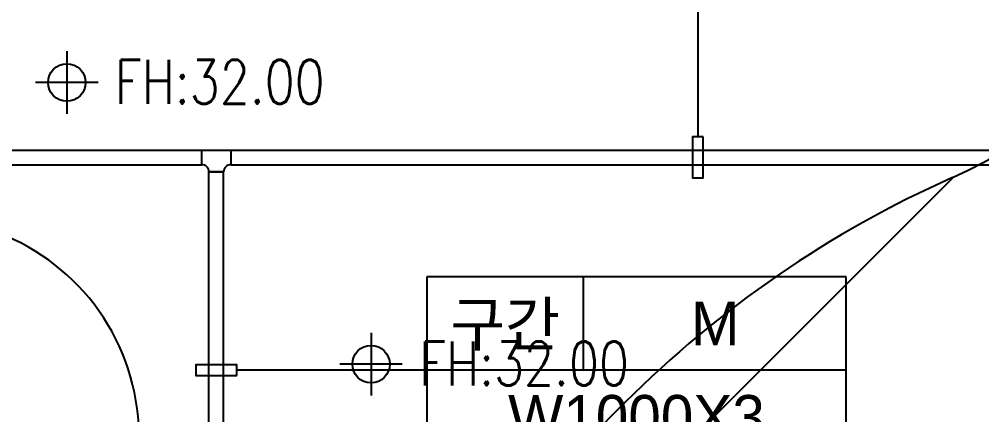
# Model space of a CAD drawing. Header units: millimetres. Extents: x 1145859089 to 1147511753, y -1047484727 to -1047247487.
# Drawn here: x 1147308735 to 1147335149, y -1047418155 to -1047407298 of the extents above; entities that cross this region are included whole.
import ezdxf
from ezdxf.enums import TextEntityAlignment as Align
from ezdxf.xclip import XClip

# ---------------------------------------------------------------- set-up
doc = ezdxf.new("R2010")
doc.units = ezdxf.units.MM
doc.header["$LTSCALE"] = 100
doc.header["$MEASUREMENT"] = 0
doc.header["$XCLIPFRAME"] = 2
doc.layers.get('0').update_dxf_attribs({"linetype": 'CONTINUOUS'})
for name, color, linetype in [('0-BLOCK', 2, 'CONTINUOUS'), ('TRAY', 1, 'CONTINUOUS'), ('TRAY(전력용)', 1, 'CONTINUOUS'), ('XREF', 135, 'CONTINUOUS'), ('단지배치도$0$S240910', 33, 'CONTINUOUS'), ('단지배치도$0$W240910', 135, 'CONTINUOUS')]:
    doc.layers.add(name, color=color, linetype=linetype)
doc.styles.add('WL', font='울릉도L_5.TTF')
doc.styles.add('단지배치도$0$WS1', font='romans.shx', dxfattribs={"width": 0.8, "bigfont": 'whgtxt.shx'})

# ---------------------------------------------------------------- blocks, each defined once
blk = doc.blocks.new('단지배치도$0$zw$9902')
at = {"layer": '단지배치도$0$W240910'}
for p, q in [((49768, -36808), (49768, -38522)), ((50625, -37665), (48911, -37665)), ((74104, -40260, 0), (45683, -68681, 0)), ((58118, -44539), (58118, -46254)), ((58975, -45397), (57260, -45397)), ((65074, -46462, 0), (43925, -67611, 0))]:
    blk.add_line(p, q, dxfattribs=at)
for centre in [(49768, -37665), (58118, -45397)]:
    blk.add_circle(centre, 514, dxfattribs=at)
for centre, radius, start, end in [((68781, -28400, 0), 13000, 294.0243, 0), ((86287, -67675, 0), 30000, 114.0243, 135), ((45751, -47400, 0), 6000, 315, 90)]:
    blk.add_arc(centre, radius, start, end, dxfattribs=at)
at = {"layer": '단지배치도$0$S240910', "style": '단지배치도$0$WS1', "width": 0.8}
for p in [(51086, -38247), (59435, -45979)]:
    blk.add_text('FH:32.00', height=1200, dxfattribs=at).set_placement(p)
blk = doc.blocks.new('단지배치도')
blk.add_blockref('단지배치도$0$zw$9902', (141034, 142437))
blk = doc.blocks.new('zw$DA96')
at = {"layer": 'TRAY(전력용)'}
blk.add_lwpolyline([(-400, 0, 0.414214), (-600, 200), (-600, 600), (200, 600), (200, 200, 0.414214), (0, 0), (-400, 0), (0, 0)], format="xyb", dxfattribs=at)
blk = doc.blocks.new('zw$EC20')
at = {"layer": 'TRAY(전력용)'}
for p, q in [((12779, 4058, 0), (27810, 4058, 0)), ((28570, 4058), (54800, 4058)), ((12779, 3658, 0), (27770, 3658, 0)), ((27970, -5325), (27970, 3458)), ((28370, -5325), (28370, 3458)), ((28570, 3658), (54840, 3658))]:
    blk.add_line(p, q, dxfattribs=at)
at = {"layer": 'TRAY(전력용)', "rotation": 360}
blk.add_blockref('zw$DA96', (28370, 3458), dxfattribs=at)
blk = doc.blocks.new('zw$2F09')
at = {"layer": 'TRAY(전력용)', "lineweight": -2, "ltscale": 0.5}
blk.add_blockref('zw$EC20', (-132762, 21371, 0), dxfattribs=at)
blk = doc.blocks.new('A$C25F07BB0')
at = {"layer": '0-BLOCK', "color": 6}
blk.add_line((0, 0), (0, 7822), dxfattribs=at)
blk.add_lwpolyline([(217, 7822), (-217, 7822), (-217, 9504), (217, 9504)], close=True, dxfattribs=at)
blk = doc.blocks.new('A$C4F4C36A7')
at = {"layer": 'TRAY', "color": 6}
for p, q in [((0, 5124), (0, 2562)), ((5756, 5124), (0, 5124)), ((11512, 5124), (5756, 5124)), ((11512, 2562), (11512, 5124)), ((0, 2562), (0, 0)), ((5756, 2562), (0, 2562)), ((11512, 2562), (5756, 2562)), ((11512, 2562), (5756, 2562)), ((11512, 0), (11512, 2562)), ((5756, 0), (0, 0)), ((11512, 0), (5756, 0))]:
    blk.add_line(p, q, dxfattribs=at)
blk = doc.blocks.new('A$C28682198')
at = {"color": 6}
blk.add_line((4301, 2562), (4301, 5124), dxfattribs=at)
blk.add_blockref('A$C4F4C36A7', (0, 0))

msp = doc.modelspace()

# ---------------------------------------------------------------- block references
at = {"layer": '0-BLOCK', "xscale": -0.6666666666666666, "yscale": 0.6666666666666666, "zscale": 0.6666666666666666}
for p, rotation in [((1147327356.42785, -1047405314.59779, 0), 180.0000127658332), ((1147319917.4425, -1047416931.645333, 0), 90.0000063828873)]:
    msp.add_blockref('A$C25F07BB0', p, dxfattribs=dict(at, rotation=rotation))
at = {"layer": '0-BLOCK', "rotation": 359.9999968060735}
msp.add_blockref('A$C28682198', (1147319917.442625, -1047419493.708936, 0), dxfattribs=at)
at = {"layer": 'TRAY(전력용)', "ltscale": 2}
msp.add_blockref('zw$2F09', (1147418733.945579, -1047436318.934696, 0), dxfattribs=at)
at = {"layer": 'XREF'}
ref = msp.add_blockref('단지배치도', (1147119237.834579, -1047513806.462535), dxfattribs=at)
XClip(ref).set_block_clipping_path([(72982.4064819524, 34919.7593965302), (360382.4067475507, 255319.7593436702)])

# ---------------------------------------------------------------- texts
at = {"layer": '0-BLOCK', "color": 2, "style": 'WL'}
for s, p in [('구간', (1147322067.698875, -1047415650.613428, 0)), ('M', (1147327835.632709, -1047415650.613623, 0)), ('W1000X3', (1147325673.396921, -1047418212.67749, 0))]:
    msp.add_text(s, height=1200, dxfattribs=at).set_placement(p, align=Align.MIDDLE)

doc.saveas('drawing.dxf')
